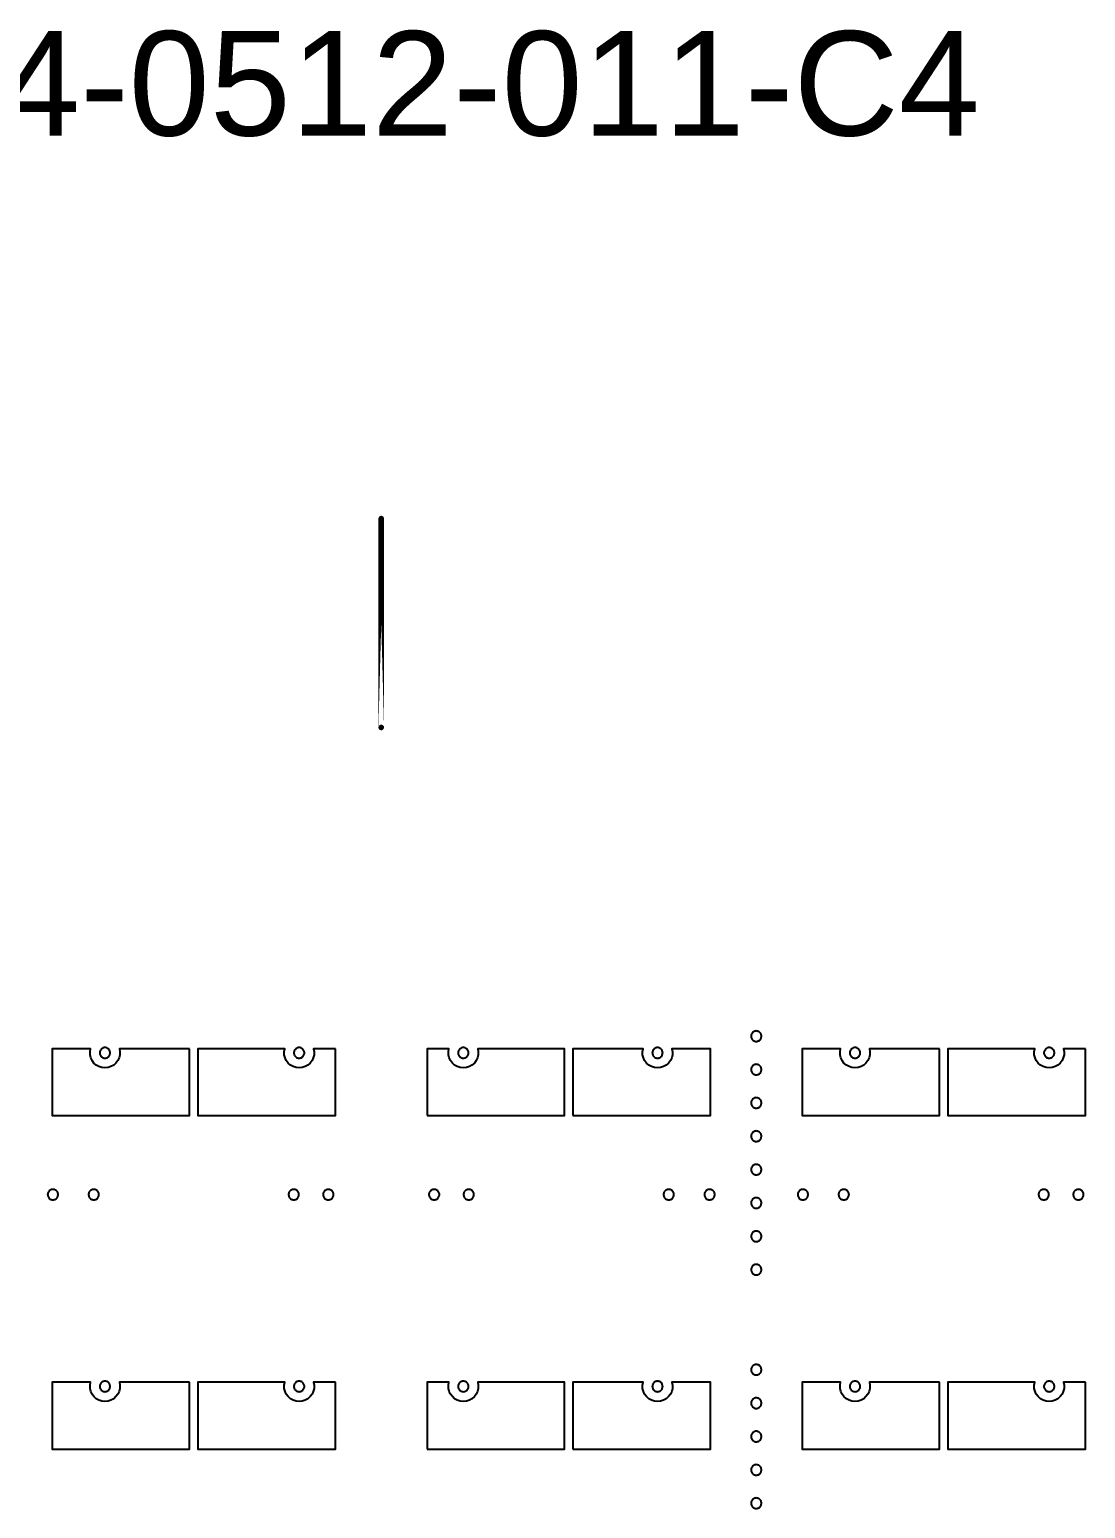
# Model space of a CAD drawing. Extents: x -100 to 100, y -100 to 100.
# Drawn here: x -5.05 to 10.12, y 49.98 to 71.22 of the extents above; entities that cross this region are included whole.
import ezdxf

# ---------------------------------------------------------------- set-up
doc = ezdxf.new("R2010")
doc.units = 0
doc.layers.get('0').update_dxf_attribs({"linetype": 'continuous'})
doc.layers.add('C4', color=7, linetype='continuous')
doc.styles.get("Standard").update_dxf_attribs({"font": 'ARIAL.TTF'})

# ---------------------------------------------------------------- blocks, each defined once
blk = doc.blocks.new('LDI_XFL94-0512-011_C4_B1')
at = {"layer": 'C4'}
for points in [[(5.389, -53.338), (5.379, -53.339), (5.37, -53.341), (5.361, -53.344), (5.352, -53.348), (5.344, -53.354), (5.336, -53.36), (5.33, -53.368), (5.324, -53.376), (5.32, -53.384), (5.317, -53.394), (5.315, -53.403), (5.314, -53.413), (5.315, -53.423), (5.317, -53.433), (5.32, -53.442), (5.324, -53.451), (5.33, -53.459), (5.336, -53.466), (5.344, -53.473), (5.352, -53.478), (5.361, -53.482), (5.37, -53.486), (5.379, -53.488), (5.389, -53.488), (5.399, -53.488), (5.409, -53.486), (5.418, -53.482), (5.427, -53.478), (5.435, -53.473), (5.442, -53.466), (5.449, -53.459), (5.454, -53.451), (5.459, -53.442), (5.462, -53.433), (5.464, -53.423), (5.464, -53.413), (5.464, -53.403), (5.462, -53.394), (5.459, -53.384), (5.454, -53.376), (5.449, -53.368), (5.442, -53.36), (5.435, -53.354), (5.427, -53.348), (5.418, -53.344), (5.409, -53.341), (5.399, -53.339), (5.389, -53.338)], [(-2.754, -53.593), (-3.763, -53.593), (-3.755, -53.636), (-3.756, -53.681), (-3.767, -53.724), (-3.785, -53.764), (-3.812, -53.799), (-3.845, -53.828), (-3.884, -53.85), (-3.926, -53.864), (-3.97, -53.868), (-4.014, -53.864), (-4.056, -53.85), (-4.095, -53.828), (-4.128, -53.799), (-4.155, -53.764), (-4.174, -53.724), (-4.184, -53.681), (-4.185, -53.636), (-4.177, -53.593), (-4.731, -53.593), (-4.731, -54.551), (-2.754, -54.551), (-2.754, -53.593)], [(-3.97, -53.578), (-3.98, -53.578), (-3.989, -53.58), (-3.999, -53.583), (-4.008, -53.588), (-4.016, -53.593), (-4.023, -53.6), (-4.03, -53.607), (-4.035, -53.615), (-4.039, -53.624), (-4.043, -53.633), (-4.044, -53.643), (-4.045, -53.653), (-4.044, -53.662), (-4.043, -53.672), (-4.039, -53.681), (-4.035, -53.69), (-4.03, -53.698), (-4.023, -53.706), (-4.016, -53.712), (-4.008, -53.718), (-3.999, -53.722), (-3.989, -53.725), (-3.98, -53.727), (-3.97, -53.728), (-3.96, -53.727), (-3.951, -53.725), (-3.941, -53.722), (-3.933, -53.718), (-3.924, -53.712), (-3.917, -53.706), (-3.911, -53.698), (-3.905, -53.69), (-3.901, -53.681), (-3.898, -53.672), (-3.896, -53.662), (-3.895, -53.653), (-3.896, -53.643), (-3.898, -53.633), (-3.901, -53.624), (-3.905, -53.615), (-3.911, -53.607), (-3.917, -53.6), (-3.924, -53.593), (-3.933, -53.588), (-3.941, -53.583), (-3.951, -53.58), (-3.96, -53.578), (-3.97, -53.578)], [(-0.659, -53.593), (-0.973, -53.593), (-0.965, -53.636), (-0.966, -53.681), (-0.976, -53.724), (-0.995, -53.764), (-1.022, -53.799), (-1.055, -53.828), (-1.093, -53.85), (-1.136, -53.864), (-1.18, -53.868), (-1.224, -53.864), (-1.266, -53.85), (-1.304, -53.828), (-1.338, -53.799), (-1.364, -53.764), (-1.383, -53.724), (-1.393, -53.681), (-1.395, -53.636), (-1.387, -53.593), (-2.635, -53.593), (-2.635, -54.551), (-0.659, -54.551), (-0.659, -53.593)], [(-1.18, -53.578), (-1.189, -53.578), (-1.199, -53.58), (-1.208, -53.583), (-1.217, -53.588), (-1.225, -53.593), (-1.233, -53.6), (-1.239, -53.607), (-1.245, -53.615), (-1.249, -53.624), (-1.252, -53.633), (-1.254, -53.643), (-1.255, -53.653), (-1.254, -53.662), (-1.252, -53.672), (-1.249, -53.681), (-1.245, -53.69), (-1.239, -53.698), (-1.233, -53.706), (-1.225, -53.712), (-1.217, -53.718), (-1.208, -53.722), (-1.199, -53.725), (-1.189, -53.727), (-1.18, -53.728), (-1.17, -53.727), (-1.16, -53.725), (-1.151, -53.722), (-1.142, -53.718), (-1.134, -53.712), (-1.127, -53.706), (-1.12, -53.698), (-1.115, -53.69), (-1.11, -53.681), (-1.107, -53.672), (-1.105, -53.662), (-1.105, -53.653), (-1.105, -53.643), (-1.107, -53.633), (-1.11, -53.624), (-1.115, -53.615), (-1.12, -53.607), (-1.127, -53.6), (-1.134, -53.593), (-1.142, -53.588), (-1.151, -53.583), (-1.16, -53.58), (-1.17, -53.578), (-1.18, -53.578)], [(0.659, -54.551), (2.635, -54.551), (2.635, -53.593), (1.387, -53.593), (1.395, -53.636), (1.393, -53.681), (1.383, -53.724), (1.364, -53.764), (1.338, -53.799), (1.304, -53.828), (1.266, -53.85), (1.224, -53.864), (1.18, -53.868), (1.136, -53.864), (1.093, -53.85), (1.055, -53.828), (1.022, -53.799), (0.995, -53.764), (0.976, -53.724), (0.966, -53.681), (0.965, -53.636), (0.973, -53.593), (0.659, -53.593), (0.659, -54.551)], [(1.18, -53.578), (1.17, -53.578), (1.16, -53.58), (1.151, -53.583), (1.142, -53.588), (1.134, -53.593), (1.127, -53.6), (1.12, -53.607), (1.115, -53.615), (1.11, -53.624), (1.107, -53.633), (1.105, -53.643), (1.105, -53.653), (1.105, -53.662), (1.107, -53.672), (1.11, -53.681), (1.115, -53.69), (1.12, -53.698), (1.127, -53.706), (1.134, -53.712), (1.142, -53.718), (1.151, -53.722), (1.16, -53.725), (1.17, -53.727), (1.18, -53.728), (1.189, -53.727), (1.199, -53.725), (1.208, -53.722), (1.217, -53.718), (1.225, -53.712), (1.233, -53.706), (1.239, -53.698), (1.245, -53.69), (1.249, -53.681), (1.252, -53.672), (1.254, -53.662), (1.255, -53.653), (1.254, -53.643), (1.252, -53.633), (1.249, -53.624), (1.245, -53.615), (1.239, -53.607), (1.233, -53.6), (1.225, -53.593), (1.217, -53.588), (1.208, -53.583), (1.199, -53.58), (1.189, -53.578), (1.18, -53.578)], [(2.754, -54.551), (4.731, -54.551), (4.731, -53.593), (4.177, -53.593), (4.185, -53.636), (4.184, -53.681), (4.174, -53.724), (4.155, -53.764), (4.128, -53.799), (4.095, -53.828), (4.056, -53.85), (4.014, -53.864), (3.97, -53.868), (3.926, -53.864), (3.884, -53.85), (3.845, -53.828), (3.812, -53.799), (3.785, -53.764), (3.767, -53.724), (3.756, -53.681), (3.755, -53.636), (3.763, -53.593), (2.754, -53.593), (2.754, -54.551)], [(3.97, -53.578), (3.96, -53.578), (3.951, -53.58), (3.941, -53.583), (3.933, -53.588), (3.924, -53.593), (3.917, -53.6), (3.911, -53.607), (3.905, -53.615), (3.901, -53.624), (3.898, -53.633), (3.896, -53.643), (3.895, -53.653), (3.896, -53.662), (3.898, -53.672), (3.901, -53.681), (3.905, -53.69), (3.911, -53.698), (3.917, -53.706), (3.924, -53.712), (3.933, -53.718), (3.941, -53.722), (3.951, -53.725), (3.96, -53.727), (3.97, -53.728), (3.98, -53.727), (3.989, -53.725), (3.999, -53.722), (4.008, -53.718), (4.016, -53.712), (4.023, -53.706), (4.03, -53.698), (4.035, -53.69), (4.039, -53.681), (4.043, -53.672), (4.044, -53.662), (4.045, -53.653), (4.044, -53.643), (4.043, -53.633), (4.039, -53.624), (4.035, -53.615), (4.03, -53.607), (4.023, -53.6), (4.016, -53.593), (4.008, -53.588), (3.999, -53.583), (3.989, -53.58), (3.98, -53.578), (3.97, -53.578)], [(8.024, -53.593), (7.015, -53.593), (7.023, -53.636), (7.022, -53.681), (7.012, -53.724), (6.993, -53.764), (6.966, -53.799), (6.933, -53.828), (6.895, -53.85), (6.852, -53.864), (6.808, -53.868), (6.764, -53.864), (6.722, -53.85), (6.684, -53.828), (6.65, -53.799), (6.624, -53.764), (6.605, -53.724), (6.595, -53.681), (6.593, -53.636), (6.601, -53.593), (6.048, -53.593), (6.048, -54.551), (8.024, -54.551), (8.024, -53.593)], [(6.808, -53.578), (6.799, -53.578), (6.789, -53.58), (6.78, -53.583), (6.771, -53.588), (6.763, -53.593), (6.755, -53.6), (6.749, -53.607), (6.743, -53.615), (6.739, -53.624), (6.736, -53.633), (6.734, -53.643), (6.733, -53.653), (6.734, -53.662), (6.736, -53.672), (6.739, -53.681), (6.743, -53.69), (6.749, -53.698), (6.755, -53.706), (6.763, -53.712), (6.771, -53.718), (6.78, -53.722), (6.789, -53.725), (6.799, -53.727), (6.808, -53.728), (6.818, -53.727), (6.828, -53.725), (6.837, -53.722), (6.846, -53.718), (6.854, -53.712), (6.861, -53.706), (6.868, -53.698), (6.873, -53.69), (6.878, -53.681), (6.881, -53.672), (6.883, -53.662), (6.883, -53.653), (6.883, -53.643), (6.881, -53.633), (6.878, -53.624), (6.873, -53.615), (6.868, -53.607), (6.861, -53.6), (6.854, -53.593), (6.846, -53.588), (6.837, -53.583), (6.828, -53.58), (6.818, -53.578), (6.808, -53.578)], [(10.12, -53.593), (9.806, -53.593), (9.814, -53.636), (9.813, -53.681), (9.802, -53.724), (9.784, -53.764), (9.757, -53.799), (9.724, -53.828), (9.685, -53.85), (9.643, -53.864), (9.599, -53.868), (9.555, -53.864), (9.513, -53.85), (9.474, -53.828), (9.441, -53.799), (9.414, -53.764), (9.395, -53.724), (9.385, -53.681), (9.384, -53.636), (9.392, -53.593), (8.144, -53.593), (8.144, -54.551), (10.12, -54.551), (10.12, -53.593)], [(9.599, -53.578), (9.589, -53.578), (9.579, -53.58), (9.57, -53.583), (9.561, -53.588), (9.553, -53.593), (9.546, -53.6), (9.539, -53.607), (9.534, -53.615), (9.53, -53.624), (9.526, -53.633), (9.524, -53.643), (9.524, -53.653), (9.524, -53.662), (9.526, -53.672), (9.53, -53.681), (9.534, -53.69), (9.539, -53.698), (9.546, -53.706), (9.553, -53.712), (9.561, -53.718), (9.57, -53.722), (9.579, -53.725), (9.589, -53.727), (9.599, -53.728), (9.609, -53.727), (9.618, -53.725), (9.628, -53.722), (9.636, -53.718), (9.644, -53.712), (9.652, -53.706), (9.658, -53.698), (9.664, -53.69), (9.668, -53.681), (9.671, -53.672), (9.673, -53.662), (9.674, -53.653), (9.673, -53.643), (9.671, -53.633), (9.668, -53.624), (9.664, -53.615), (9.658, -53.607), (9.652, -53.6), (9.644, -53.593), (9.636, -53.588), (9.628, -53.583), (9.618, -53.58), (9.609, -53.578), (9.599, -53.578)], [(5.389, -53.817), (5.379, -53.818), (5.37, -53.82), (5.361, -53.823), (5.352, -53.827), (5.344, -53.833), (5.336, -53.839), (5.33, -53.847), (5.324, -53.855), (5.32, -53.864), (5.317, -53.873), (5.315, -53.882), (5.314, -53.892), (5.315, -53.902), (5.317, -53.912), (5.32, -53.921), (5.324, -53.93), (5.33, -53.938), (5.336, -53.945), (5.344, -53.952), (5.352, -53.957), (5.361, -53.962), (5.37, -53.965), (5.379, -53.967), (5.389, -53.967), (5.399, -53.967), (5.409, -53.965), (5.418, -53.962), (5.427, -53.957), (5.435, -53.952), (5.442, -53.945), (5.449, -53.938), (5.454, -53.93), (5.459, -53.921), (5.462, -53.912), (5.464, -53.902), (5.464, -53.892), (5.464, -53.882), (5.462, -53.873), (5.459, -53.864), (5.454, -53.855), (5.449, -53.847), (5.442, -53.839), (5.435, -53.833), (5.427, -53.827), (5.418, -53.823), (5.409, -53.82), (5.399, -53.818), (5.389, -53.817)], [(5.389, -54.296), (5.379, -54.297), (5.37, -54.299), (5.361, -54.302), (5.352, -54.306), (5.344, -54.312), (5.336, -54.318), (5.33, -54.326), (5.324, -54.334), (5.32, -54.343), (5.317, -54.352), (5.315, -54.361), (5.314, -54.371), (5.315, -54.381), (5.317, -54.391), (5.32, -54.4), (5.324, -54.409), (5.33, -54.417), (5.336, -54.424), (5.344, -54.431), (5.352, -54.436), (5.361, -54.441), (5.37, -54.444), (5.379, -54.446), (5.389, -54.446), (5.399, -54.446), (5.409, -54.444), (5.418, -54.441), (5.427, -54.436), (5.435, -54.431), (5.442, -54.424), (5.449, -54.417), (5.454, -54.409), (5.459, -54.4), (5.462, -54.391), (5.464, -54.381), (5.464, -54.371), (5.464, -54.361), (5.462, -54.352), (5.459, -54.343), (5.454, -54.334), (5.449, -54.326), (5.442, -54.318), (5.435, -54.312), (5.427, -54.306), (5.418, -54.302), (5.409, -54.299), (5.399, -54.297), (5.389, -54.296)], [(5.389, -54.775), (5.379, -54.776), (5.37, -54.778), (5.361, -54.781), (5.352, -54.785), (5.344, -54.791), (5.336, -54.797), (5.33, -54.805), (5.324, -54.813), (5.32, -54.822), (5.317, -54.831), (5.315, -54.841), (5.314, -54.85), (5.315, -54.86), (5.317, -54.87), (5.32, -54.879), (5.324, -54.888), (5.33, -54.896), (5.336, -54.903), (5.344, -54.91), (5.352, -54.915), (5.361, -54.92), (5.37, -54.923), (5.379, -54.925), (5.389, -54.925), (5.399, -54.925), (5.409, -54.923), (5.418, -54.92), (5.427, -54.915), (5.435, -54.91), (5.442, -54.903), (5.449, -54.896), (5.454, -54.888), (5.459, -54.879), (5.462, -54.87), (5.464, -54.86), (5.464, -54.85), (5.464, -54.841), (5.462, -54.831), (5.459, -54.822), (5.454, -54.813), (5.449, -54.805), (5.442, -54.797), (5.435, -54.791), (5.427, -54.785), (5.418, -54.781), (5.409, -54.778), (5.399, -54.776), (5.389, -54.775)], [(5.389, -55.254), (5.379, -55.255), (5.37, -55.257), (5.361, -55.26), (5.352, -55.264), (5.344, -55.27), (5.336, -55.276), (5.33, -55.284), (5.324, -55.292), (5.32, -55.301), (5.317, -55.31), (5.315, -55.32), (5.314, -55.329), (5.315, -55.339), (5.317, -55.349), (5.32, -55.358), (5.324, -55.367), (5.33, -55.375), (5.336, -55.382), (5.344, -55.389), (5.352, -55.394), (5.361, -55.399), (5.37, -55.402), (5.379, -55.404), (5.389, -55.404), (5.399, -55.404), (5.409, -55.402), (5.418, -55.399), (5.427, -55.394), (5.435, -55.389), (5.442, -55.382), (5.449, -55.375), (5.454, -55.367), (5.459, -55.358), (5.462, -55.349), (5.464, -55.339), (5.464, -55.329), (5.464, -55.32), (5.462, -55.31), (5.459, -55.301), (5.454, -55.292), (5.449, -55.284), (5.442, -55.276), (5.435, -55.27), (5.427, -55.264), (5.418, -55.26), (5.409, -55.257), (5.399, -55.255), (5.389, -55.254)], [(-4.719, -55.614), (-4.728, -55.614), (-4.738, -55.616), (-4.747, -55.619), (-4.756, -55.624), (-4.764, -55.629), (-4.772, -55.636), (-4.778, -55.643), (-4.784, -55.651), (-4.788, -55.66), (-4.791, -55.669), (-4.793, -55.679), (-4.794, -55.689), (-4.793, -55.698), (-4.791, -55.708), (-4.788, -55.717), (-4.784, -55.726), (-4.778, -55.734), (-4.772, -55.742), (-4.764, -55.748), (-4.756, -55.754), (-4.747, -55.758), (-4.738, -55.761), (-4.728, -55.763), (-4.719, -55.764), (-4.709, -55.763), (-4.699, -55.761), (-4.69, -55.758), (-4.681, -55.754), (-4.673, -55.748), (-4.666, -55.742), (-4.659, -55.734), (-4.654, -55.726), (-4.649, -55.717), (-4.646, -55.708), (-4.644, -55.698), (-4.644, -55.689), (-4.644, -55.679), (-4.646, -55.669), (-4.649, -55.66), (-4.654, -55.651), (-4.659, -55.643), (-4.666, -55.636), (-4.673, -55.629), (-4.681, -55.624), (-4.69, -55.619), (-4.699, -55.616), (-4.709, -55.614), (-4.719, -55.614)], [(-4.132, -55.614), (-4.142, -55.614), (-4.151, -55.616), (-4.16, -55.619), (-4.169, -55.624), (-4.177, -55.629), (-4.185, -55.636), (-4.191, -55.643), (-4.197, -55.651), (-4.201, -55.66), (-4.204, -55.669), (-4.206, -55.679), (-4.207, -55.689), (-4.206, -55.698), (-4.204, -55.708), (-4.201, -55.717), (-4.197, -55.726), (-4.191, -55.734), (-4.185, -55.742), (-4.177, -55.748), (-4.169, -55.754), (-4.16, -55.758), (-4.151, -55.761), (-4.142, -55.763), (-4.132, -55.764), (-4.122, -55.763), (-4.112, -55.761), (-4.103, -55.758), (-4.094, -55.754), (-4.086, -55.748), (-4.079, -55.742), (-4.072, -55.734), (-4.067, -55.726), (-4.062, -55.717), (-4.059, -55.708), (-4.057, -55.698), (-4.057, -55.689), (-4.057, -55.679), (-4.059, -55.669), (-4.062, -55.66), (-4.067, -55.651), (-4.072, -55.643), (-4.079, -55.636), (-4.086, -55.629), (-4.094, -55.624), (-4.103, -55.619), (-4.112, -55.616), (-4.122, -55.614), (-4.132, -55.614)], [(-1.257, -55.614), (-1.267, -55.614), (-1.277, -55.616), (-1.286, -55.619), (-1.295, -55.624), (-1.303, -55.629), (-1.311, -55.636), (-1.317, -55.643), (-1.322, -55.651), (-1.327, -55.66), (-1.33, -55.669), (-1.332, -55.679), (-1.332, -55.689), (-1.332, -55.698), (-1.33, -55.708), (-1.327, -55.717), (-1.322, -55.726), (-1.317, -55.734), (-1.311, -55.742), (-1.303, -55.748), (-1.295, -55.754), (-1.286, -55.758), (-1.277, -55.761), (-1.267, -55.763), (-1.257, -55.764), (-1.248, -55.763), (-1.238, -55.761), (-1.229, -55.758), (-1.22, -55.754), (-1.212, -55.748), (-1.204, -55.742), (-1.198, -55.734), (-1.193, -55.726), (-1.188, -55.717), (-1.185, -55.708), (-1.183, -55.698), (-1.182, -55.689), (-1.183, -55.679), (-1.185, -55.669), (-1.188, -55.66), (-1.193, -55.651), (-1.198, -55.643), (-1.204, -55.636), (-1.212, -55.629), (-1.22, -55.624), (-1.229, -55.619), (-1.238, -55.616), (-1.248, -55.614), (-1.257, -55.614)], [(-0.76, -55.614), (-0.77, -55.614), (-0.78, -55.616), (-0.789, -55.619), (-0.798, -55.624), (-0.806, -55.629), (-0.814, -55.636), (-0.82, -55.643), (-0.825, -55.651), (-0.83, -55.66), (-0.833, -55.669), (-0.835, -55.679), (-0.835, -55.689), (-0.835, -55.698), (-0.833, -55.708), (-0.83, -55.717), (-0.825, -55.726), (-0.82, -55.734), (-0.814, -55.742), (-0.806, -55.748), (-0.798, -55.754), (-0.789, -55.758), (-0.78, -55.761), (-0.77, -55.763), (-0.76, -55.764), (-0.751, -55.763), (-0.741, -55.761), (-0.732, -55.758), (-0.723, -55.754), (-0.715, -55.748), (-0.707, -55.742), (-0.701, -55.734), (-0.696, -55.726), (-0.691, -55.717), (-0.688, -55.708), (-0.686, -55.698), (-0.685, -55.689), (-0.686, -55.679), (-0.688, -55.669), (-0.691, -55.66), (-0.696, -55.651), (-0.701, -55.643), (-0.707, -55.636), (-0.715, -55.629), (-0.723, -55.624), (-0.732, -55.619), (-0.741, -55.616), (-0.751, -55.614), (-0.76, -55.614)], [(0.76, -55.614), (0.751, -55.614), (0.741, -55.616), (0.732, -55.619), (0.723, -55.624), (0.715, -55.629), (0.707, -55.636), (0.701, -55.643), (0.696, -55.651), (0.691, -55.66), (0.688, -55.669), (0.686, -55.679), (0.685, -55.689), (0.686, -55.698), (0.688, -55.708), (0.691, -55.717), (0.696, -55.726), (0.701, -55.734), (0.707, -55.742), (0.715, -55.748), (0.723, -55.754), (0.732, -55.758), (0.741, -55.761), (0.751, -55.763), (0.76, -55.764), (0.77, -55.763), (0.78, -55.761), (0.789, -55.758), (0.798, -55.754), (0.806, -55.748), (0.814, -55.742), (0.82, -55.734), (0.825, -55.726), (0.83, -55.717), (0.833, -55.708), (0.835, -55.698), (0.835, -55.689), (0.835, -55.679), (0.833, -55.669), (0.83, -55.66), (0.825, -55.651), (0.82, -55.643), (0.814, -55.636), (0.806, -55.629), (0.798, -55.624), (0.789, -55.619), (0.78, -55.616), (0.77, -55.614), (0.76, -55.614)], [(1.257, -55.614), (1.248, -55.614), (1.238, -55.616), (1.229, -55.619), (1.22, -55.624), (1.212, -55.629), (1.204, -55.636), (1.198, -55.643), (1.193, -55.651), (1.188, -55.66), (1.185, -55.669), (1.183, -55.679), (1.182, -55.689), (1.183, -55.698), (1.185, -55.708), (1.188, -55.717), (1.193, -55.726), (1.198, -55.734), (1.204, -55.742), (1.212, -55.748), (1.22, -55.754), (1.229, -55.758), (1.238, -55.761), (1.248, -55.763), (1.257, -55.764), (1.267, -55.763), (1.277, -55.761), (1.286, -55.758), (1.295, -55.754), (1.303, -55.748), (1.311, -55.742), (1.317, -55.734), (1.322, -55.726), (1.327, -55.717), (1.33, -55.708), (1.332, -55.698), (1.332, -55.689), (1.332, -55.679), (1.33, -55.669), (1.327, -55.66), (1.322, -55.651), (1.317, -55.643), (1.311, -55.636), (1.303, -55.629), (1.295, -55.624), (1.286, -55.619), (1.277, -55.616), (1.267, -55.614), (1.257, -55.614)], [(4.132, -55.614), (4.122, -55.614), (4.112, -55.616), (4.103, -55.619), (4.094, -55.624), (4.086, -55.629), (4.079, -55.636), (4.072, -55.643), (4.067, -55.651), (4.062, -55.66), (4.059, -55.669), (4.057, -55.679), (4.057, -55.689), (4.057, -55.698), (4.059, -55.708), (4.062, -55.717), (4.067, -55.726), (4.072, -55.734), (4.079, -55.742), (4.086, -55.748), (4.094, -55.754), (4.103, -55.758), (4.112, -55.761), (4.122, -55.763), (4.132, -55.764), (4.142, -55.763), (4.151, -55.761), (4.16, -55.758), (4.169, -55.754), (4.177, -55.748), (4.185, -55.742), (4.191, -55.734), (4.197, -55.726), (4.201, -55.717), (4.204, -55.708), (4.206, -55.698), (4.207, -55.689), (4.206, -55.679), (4.204, -55.669), (4.201, -55.66), (4.197, -55.651), (4.191, -55.643), (4.185, -55.636), (4.177, -55.629), (4.169, -55.624), (4.16, -55.619), (4.151, -55.616), (4.142, -55.614), (4.132, -55.614)], [(4.719, -55.614), (4.709, -55.614), (4.699, -55.616), (4.69, -55.619), (4.681, -55.624), (4.673, -55.629), (4.666, -55.636), (4.659, -55.643), (4.654, -55.651), (4.649, -55.66), (4.646, -55.669), (4.644, -55.679), (4.644, -55.689), (4.644, -55.698), (4.646, -55.708), (4.649, -55.717), (4.654, -55.726), (4.659, -55.734), (4.666, -55.742), (4.673, -55.748), (4.681, -55.754), (4.69, -55.758), (4.699, -55.761), (4.709, -55.763), (4.719, -55.764), (4.728, -55.763), (4.738, -55.761), (4.747, -55.758), (4.756, -55.754), (4.764, -55.748), (4.772, -55.742), (4.778, -55.734), (4.784, -55.726), (4.788, -55.717), (4.791, -55.708), (4.793, -55.698), (4.794, -55.689), (4.793, -55.679), (4.791, -55.669), (4.788, -55.66), (4.784, -55.651), (4.778, -55.643), (4.772, -55.636), (4.764, -55.629), (4.756, -55.624), (4.747, -55.619), (4.738, -55.616), (4.728, -55.614), (4.719, -55.614)], [(6.06, -55.614), (6.05, -55.614), (6.04, -55.616), (6.031, -55.619), (6.022, -55.624), (6.014, -55.629), (6.007, -55.636), (6, -55.643), (5.995, -55.651), (5.991, -55.66), (5.987, -55.669), (5.986, -55.679), (5.985, -55.689), (5.986, -55.698), (5.987, -55.708), (5.991, -55.717), (5.995, -55.726), (6, -55.734), (6.007, -55.742), (6.014, -55.748), (6.022, -55.754), (6.031, -55.758), (6.04, -55.761), (6.05, -55.763), (6.06, -55.764), (6.07, -55.763), (6.079, -55.761), (6.089, -55.758), (6.097, -55.754), (6.106, -55.748), (6.113, -55.742), (6.119, -55.734), (6.125, -55.726), (6.129, -55.717), (6.132, -55.708), (6.134, -55.698), (6.135, -55.689), (6.134, -55.679), (6.132, -55.669), (6.129, -55.66), (6.125, -55.651), (6.119, -55.643), (6.113, -55.636), (6.106, -55.629), (6.097, -55.624), (6.089, -55.619), (6.079, -55.616), (6.07, -55.614), (6.06, -55.614)], [(6.647, -55.614), (6.637, -55.614), (6.627, -55.616), (6.618, -55.619), (6.609, -55.624), (6.601, -55.629), (6.594, -55.636), (6.587, -55.643), (6.582, -55.651), (6.577, -55.66), (6.574, -55.669), (6.572, -55.679), (6.572, -55.689), (6.572, -55.698), (6.574, -55.708), (6.577, -55.717), (6.582, -55.726), (6.587, -55.734), (6.594, -55.742), (6.601, -55.748), (6.609, -55.754), (6.618, -55.758), (6.627, -55.761), (6.637, -55.763), (6.647, -55.764), (6.656, -55.763), (6.666, -55.761), (6.675, -55.758), (6.684, -55.754), (6.692, -55.748), (6.7, -55.742), (6.706, -55.734), (6.712, -55.726), (6.716, -55.717), (6.719, -55.708), (6.721, -55.698), (6.722, -55.689), (6.721, -55.679), (6.719, -55.669), (6.716, -55.66), (6.712, -55.651), (6.706, -55.643), (6.7, -55.636), (6.692, -55.629), (6.684, -55.624), (6.675, -55.619), (6.666, -55.616), (6.656, -55.614), (6.647, -55.614)], [(9.521, -55.614), (9.511, -55.614), (9.502, -55.616), (9.492, -55.619), (9.483, -55.624), (9.475, -55.629), (9.468, -55.636), (9.461, -55.643), (9.456, -55.651), (9.452, -55.66), (9.449, -55.669), (9.447, -55.679), (9.446, -55.689), (9.447, -55.698), (9.449, -55.708), (9.452, -55.717), (9.456, -55.726), (9.461, -55.734), (9.468, -55.742), (9.475, -55.748), (9.483, -55.754), (9.492, -55.758), (9.502, -55.761), (9.511, -55.763), (9.521, -55.764), (9.531, -55.763), (9.54, -55.761), (9.55, -55.758), (9.558, -55.754), (9.567, -55.748), (9.574, -55.742), (9.58, -55.734), (9.586, -55.726), (9.59, -55.717), (9.593, -55.708), (9.595, -55.698), (9.596, -55.689), (9.595, -55.679), (9.593, -55.669), (9.59, -55.66), (9.586, -55.651), (9.58, -55.643), (9.574, -55.636), (9.567, -55.629), (9.558, -55.624), (9.55, -55.619), (9.54, -55.616), (9.531, -55.614), (9.521, -55.614)], [(10.018, -55.614), (10.008, -55.614), (9.999, -55.616), (9.989, -55.619), (9.98, -55.624), (9.972, -55.629), (9.965, -55.636), (9.958, -55.643), (9.953, -55.651), (9.949, -55.66), (9.946, -55.669), (9.944, -55.679), (9.943, -55.689), (9.944, -55.698), (9.946, -55.708), (9.949, -55.717), (9.953, -55.726), (9.958, -55.734), (9.965, -55.742), (9.972, -55.748), (9.98, -55.754), (9.989, -55.758), (9.999, -55.761), (10.008, -55.763), (10.018, -55.764), (10.028, -55.763), (10.037, -55.761), (10.047, -55.758), (10.055, -55.754), (10.064, -55.748), (10.071, -55.742), (10.077, -55.734), (10.083, -55.726), (10.087, -55.717), (10.09, -55.708), (10.092, -55.698), (10.093, -55.689), (10.092, -55.679), (10.09, -55.669), (10.087, -55.66), (10.083, -55.651), (10.077, -55.643), (10.071, -55.636), (10.064, -55.629), (10.055, -55.624), (10.047, -55.619), (10.037, -55.616), (10.028, -55.614), (10.018, -55.614)], [(5.389, -55.733), (5.379, -55.734), (5.37, -55.736), (5.361, -55.739), (5.352, -55.743), (5.344, -55.749), (5.336, -55.755), (5.33, -55.763), (5.324, -55.771), (5.32, -55.78), (5.317, -55.789), (5.315, -55.799), (5.314, -55.808), (5.315, -55.818), (5.317, -55.828), (5.32, -55.837), (5.324, -55.846), (5.33, -55.854), (5.336, -55.861), (5.344, -55.868), (5.352, -55.873), (5.361, -55.878), (5.37, -55.881), (5.379, -55.883), (5.389, -55.883), (5.399, -55.883), (5.409, -55.881), (5.418, -55.878), (5.427, -55.873), (5.435, -55.868), (5.442, -55.861), (5.449, -55.854), (5.454, -55.846), (5.459, -55.837), (5.462, -55.828), (5.464, -55.818), (5.464, -55.808), (5.464, -55.799), (5.462, -55.789), (5.459, -55.78), (5.454, -55.771), (5.449, -55.763), (5.442, -55.755), (5.435, -55.749), (5.427, -55.743), (5.418, -55.739), (5.409, -55.736), (5.399, -55.734), (5.389, -55.733)], [(5.389, -56.212), (5.379, -56.213), (5.37, -56.215), (5.361, -56.218), (5.352, -56.222), (5.344, -56.228), (5.336, -56.234), (5.33, -56.242), (5.324, -56.25), (5.32, -56.259), (5.317, -56.268), (5.315, -56.278), (5.314, -56.287), (5.315, -56.297), (5.317, -56.307), (5.32, -56.316), (5.324, -56.325), (5.33, -56.333), (5.336, -56.34), (5.344, -56.347), (5.352, -56.352), (5.361, -56.357), (5.37, -56.36), (5.379, -56.362), (5.389, -56.362), (5.399, -56.362), (5.409, -56.36), (5.418, -56.357), (5.427, -56.352), (5.435, -56.347), (5.442, -56.34), (5.449, -56.333), (5.454, -56.325), (5.459, -56.316), (5.462, -56.307), (5.464, -56.297), (5.464, -56.287), (5.464, -56.278), (5.462, -56.268), (5.459, -56.259), (5.454, -56.25), (5.449, -56.242), (5.442, -56.234), (5.435, -56.228), (5.427, -56.222), (5.418, -56.218), (5.409, -56.215), (5.399, -56.213), (5.389, -56.212)], [(5.389, -56.691), (5.379, -56.692), (5.37, -56.694), (5.361, -56.697), (5.352, -56.702), (5.344, -56.707), (5.336, -56.713), (5.33, -56.721), (5.324, -56.729), (5.32, -56.738), (5.317, -56.747), (5.315, -56.757), (5.314, -56.766), (5.315, -56.776), (5.317, -56.786), (5.32, -56.795), (5.324, -56.804), (5.33, -56.812), (5.336, -56.82), (5.344, -56.826), (5.352, -56.831), (5.361, -56.836), (5.37, -56.839), (5.379, -56.841), (5.389, -56.841), (5.399, -56.841), (5.409, -56.839), (5.418, -56.836), (5.427, -56.831), (5.435, -56.826), (5.442, -56.82), (5.449, -56.812), (5.454, -56.804), (5.459, -56.795), (5.462, -56.786), (5.464, -56.776), (5.464, -56.766), (5.464, -56.757), (5.462, -56.747), (5.459, -56.738), (5.454, -56.729), (5.449, -56.721), (5.442, -56.713), (5.435, -56.707), (5.427, -56.702), (5.418, -56.697), (5.409, -56.694), (5.399, -56.692), (5.389, -56.691)]]:
    blk.add_lwpolyline(points, close=True, dxfattribs=at)
blk = doc.blocks.new('cutlineendpoint')
at = {"const_width": 0.04}
blk.add_lwpolyline([(-0.02, 0, 1), (0.02, 0, 1)], format="xyb", close=True, dxfattribs=at)

msp = doc.modelspace()

# ---------------------------------------------------------------- linework, layer by layer
at = {"layer": 'C4', "const_width": 0.08}
msp.add_lwpolyline([(0, 61.2), (0, 64.2)], close=True, dxfattribs=at)

# ---------------------------------------------------------------- block references
at = {"layer": 'C4'}
for name, p in [('cutlineendpoint', (0, 64.2)), ('cutlineendpoint', (0, 61.2)), ('LDI_XFL94-0512-011_C4_B1', (0, 110.18)), ('LDI_XFL94-0512-011_C4_B1', (0, 105.389))]:
    msp.add_blockref(name, p, dxfattribs=at)

# ---------------------------------------------------------------- texts
msp.add_text('XFL94-0512-011-C4', height=1.5, dxfattribs=at).set_placement((-10.5, 69.7))

doc.saveas('drawing.dxf')
